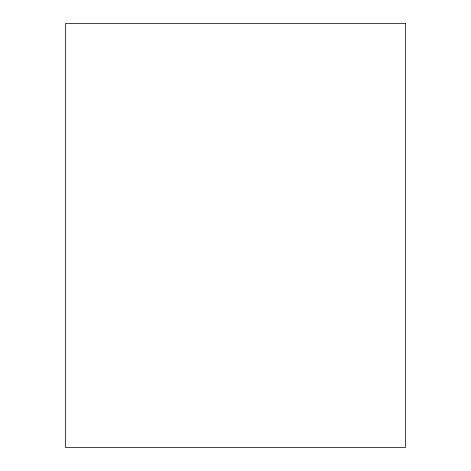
<?xml version="1.0" encoding="UTF-8"?>
<svg xmlns="http://www.w3.org/2000/svg" width="471" height="471" viewBox="0 0 471 471"><rect width="100%" height="100%" fill="white"/><g stroke="black" fill="none" stroke-linecap="round" stroke-linejoin="round"><path stroke-width="0.71" d="M405.507 23.55L65.493 23.55L65.493 447.45L405.507 447.45L405.507 23.55"/></g></svg>
